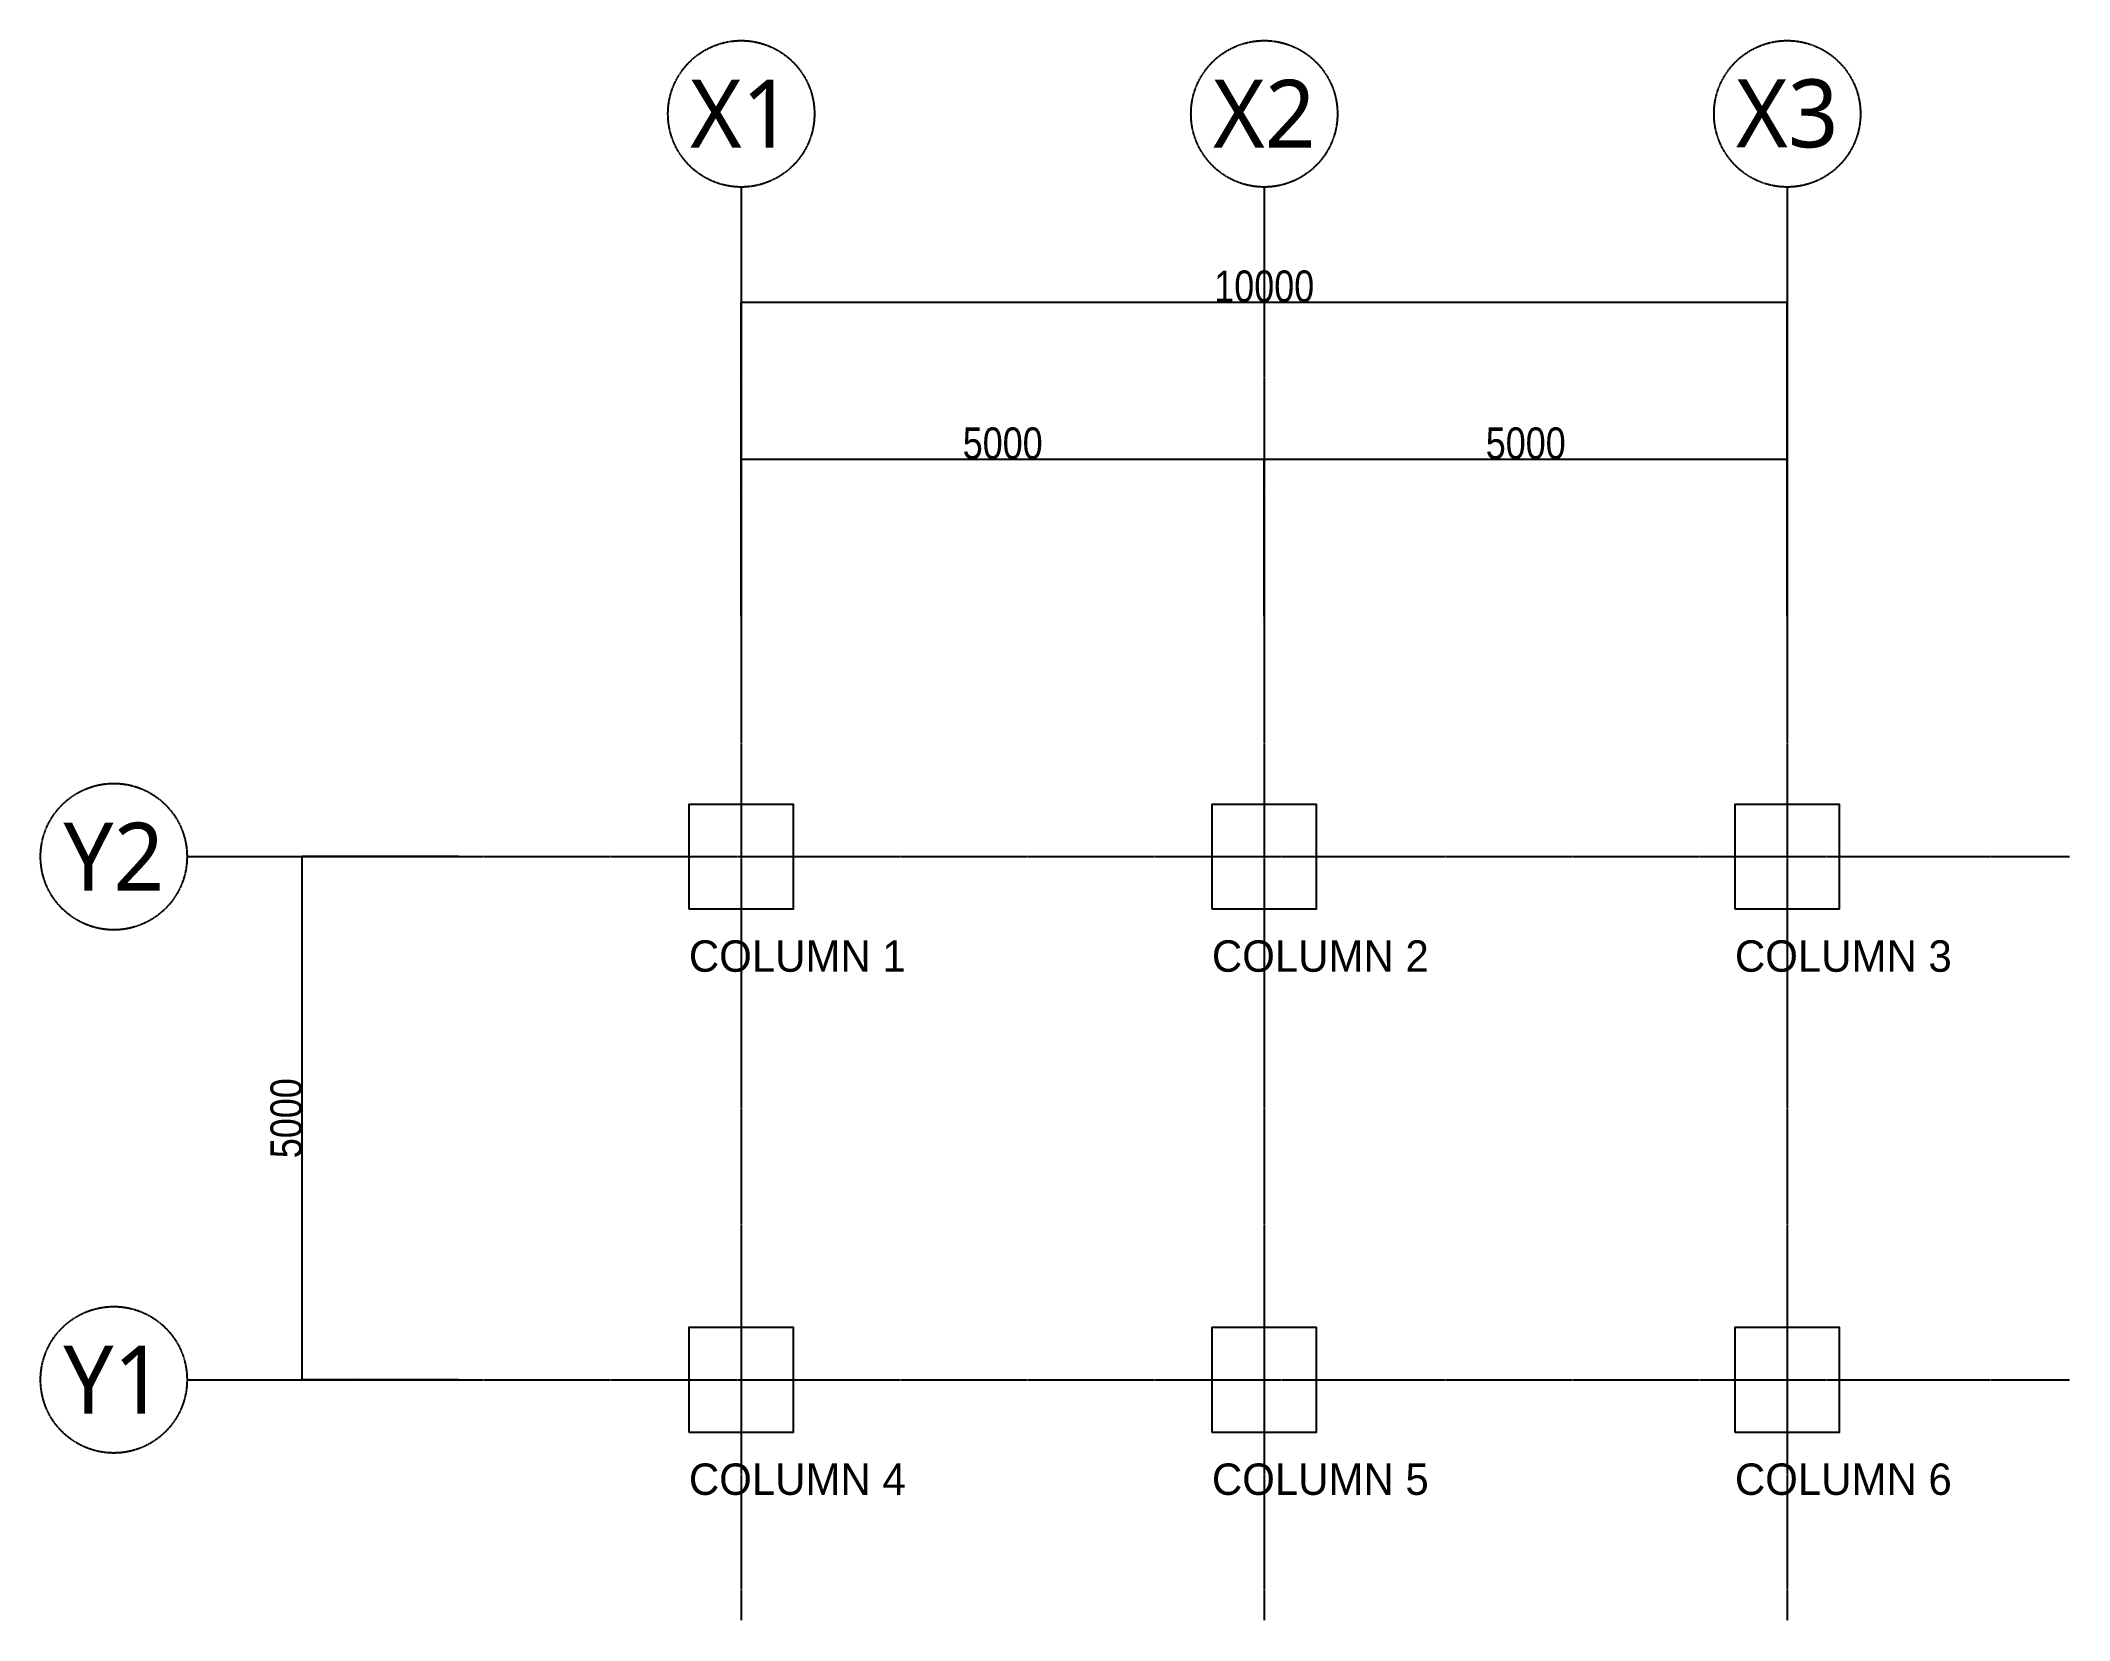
# Model space of a CAD drawing. Header units: millimetres. Extents: x -6698 to 12698, y -7300 to 7800.
import ezdxf

# ---------------------------------------------------------------- set-up
doc = ezdxf.new("R2010")
doc.units = ezdxf.units.MM
doc.linetypes.add('CENTER', pattern=[5.08, 3.175, -0.635, 0.635, -0.635])
doc.layers.add('center', color=1, linetype='CENTER')
doc.styles.add('OpenSans', font='OpenSans-Regular.ttf')
doc.styles.add('OpenSansCondensed-Light', font='OpenSansCondensed-Light.ttf')
doc.dimstyles.new('EZDXF', dxfattribs={"dimtxt": 300, "dimasz": 0.175, "dimexe": 0.375, "dimexo": 0.125, "dimgap": 0.1, "dimtad": 1, "dimlfac": 100, "dimzin": 12, "dimdsep": 46, "dimtxsty": 'OpenSansCondensed-Light', "dimblk": 'ARCHTICK', "dimcen": 2.5, "dimazin": 3, "dimtfac": 0.5, "dimtmove": 2, "dimatfit": 3, "dimarcsym": 0})

# ---------------------------------------------------------------- blocks, each defined once
blk = doc.blocks.new('COLUMN')
blk.add_lwpolyline([(-100, -100), (100, -100), (100, 100), (-100, 100)], close=True)
blk = doc.blocks.new('_ARCHTICK')
at = {"color": 0, "linetype": 'ByBlock', "const_width": 0.15}
blk.add_lwpolyline([(-0.5, -0.5), (0.5, 0.5)], dxfattribs=at)
blk = doc.blocks.new('*D4')
at = {"color": 0, "lineweight": -2, "transparency": 16777216}
for p, q in [((0, 2300.125), (0, 3800.375)), ((0, 3800), (5000, 3800)), ((5000, 2300.125), (5000, 3800.375))]:
    blk.add_line(p, q, dxfattribs=at)
at = {"layer": 'Defpoints', "color": 0, "transparency": 16777216}
for p in [(5000, 3800), (0, 2300), (5000, 2300)]:
    blk.add_point(p, dxfattribs=at)
at = {"color": 0, "lineweight": -2, "transparency": 16777216, "xscale": 0.175, "yscale": 0.175, "zscale": 0.175, "rotation": 180}
blk.add_blockref('_ARCHTICK', (0, 3800), dxfattribs=at)
at = {"color": 0, "lineweight": -2, "transparency": 16777216, "xscale": 0.175, "yscale": 0.175, "zscale": 0.175}
blk.add_blockref('_ARCHTICK', (5000, 3800), dxfattribs=at)
at = {"color": 0, "transparency": 16777216, "insert": (2500, 3950.1), "char_height": 300, "attachment_point": 5, "style": 'OpenSansCondensed-Light'}
blk.add_mtext('5000', dxfattribs=at)
blk = doc.blocks.new('*D5')
at = {"color": 0, "lineweight": -2, "transparency": 16777216}
for p, q in [((5000, 2300.125), (5000, 3800.375)), ((5000, 3800), (10000, 3800)), ((10000, 2300.125), (10000, 3800.375))]:
    blk.add_line(p, q, dxfattribs=at)
at = {"layer": 'Defpoints', "color": 0, "transparency": 16777216}
for p in [(10000, 3800), (5000, 2300), (10000, 2300)]:
    blk.add_point(p, dxfattribs=at)
at = {"color": 0, "lineweight": -2, "transparency": 16777216, "xscale": 0.175, "yscale": 0.175, "zscale": 0.175, "rotation": 180}
blk.add_blockref('_ARCHTICK', (5000, 3800), dxfattribs=at)
at = {"color": 0, "lineweight": -2, "transparency": 16777216, "xscale": 0.175, "yscale": 0.175, "zscale": 0.175}
blk.add_blockref('_ARCHTICK', (10000, 3800), dxfattribs=at)
at = {"color": 0, "transparency": 16777216, "insert": (7500, 3950.1), "char_height": 300, "attachment_point": 5, "style": 'OpenSansCondensed-Light'}
blk.add_mtext('5000', dxfattribs=at)
blk = doc.blocks.new('*D6')
at = {"color": 0, "lineweight": -2, "transparency": 16777216}
for p, q in [((0, 2300.125), (0, 5300.375)), ((0, 5300), (10000, 5300)), ((10000, 2300.125), (10000, 5300.375))]:
    blk.add_line(p, q, dxfattribs=at)
at = {"layer": 'Defpoints', "color": 0, "transparency": 16777216}
for p in [(10000, 5300), (0, 2300), (10000, 2300)]:
    blk.add_point(p, dxfattribs=at)
at = {"color": 0, "lineweight": -2, "transparency": 16777216, "xscale": 0.175, "yscale": 0.175, "zscale": 0.175, "rotation": 180}
blk.add_blockref('_ARCHTICK', (0, 5300), dxfattribs=at)
at = {"color": 0, "lineweight": -2, "transparency": 16777216, "xscale": 0.175, "yscale": 0.175, "zscale": 0.175}
blk.add_blockref('_ARCHTICK', (10000, 5300), dxfattribs=at)
at = {"color": 0, "transparency": 16777216, "insert": (5000, 5450.1), "char_height": 300, "attachment_point": 5, "style": 'OpenSansCondensed-Light'}
blk.add_mtext('10000', dxfattribs=at)
blk = doc.blocks.new('*D7')
at = {"color": 0, "lineweight": -2, "transparency": 16777216}
for p, q in [((-2698, 0), (-4198, 0)), ((-4198, -5000), (-4198, 0)), ((-2698, -5000), (-4198, -5000))]:
    blk.add_line(p, q, dxfattribs=at)
at = {"layer": 'Defpoints', "color": 0, "transparency": 16777216}
for p in [(-2698, 0), (-4198, 0), (-2698, -5000)]:
    blk.add_point(p, dxfattribs=at)
at = {"color": 0, "lineweight": -2, "transparency": 16777216, "xscale": 0.175, "yscale": 0.175, "zscale": 0.175}
for p, rotation in [((-4198, 0), 90), ((-4198, -5000), 270)]:
    blk.add_blockref('_ARCHTICK', p, dxfattribs=dict(at, rotation=rotation))
at = {"color": 0, "transparency": 16777216, "insert": (-4348, -2500), "char_height": 300, "attachment_point": 5, "rotation": 90, "style": 'OpenSansCondensed-Light'}
blk.add_mtext('5000', dxfattribs=at)

msp = doc.modelspace()

# ---------------------------------------------------------------- linework, layer by layer
at = {"layer": 'center'}
for p, q in [((0, 6400), (0, -7300)), ((5000, 6400), (5000, -7300)), ((10000, 6400), (10000, -7300)), ((-5298, 0), (12697.723, 0)), ((-5298, -5000), (12697.723, -5000))]:
    msp.add_line(p, q, dxfattribs=at)
for centre in [(0, 7100), (5000, 7100), (10000, 7100), (-5998, 0), (-5998, -5000)]:
    msp.add_circle(centre, 700, dxfattribs=at)

# ---------------------------------------------------------------- block references
at = {"xscale": 5, "yscale": 5, "zscale": 5}
for p in [(0, 0), (5000, 0), (10000, 0), (0, -5000), (5000, -5000), (10000, -5000)]:
    msp.add_blockref('COLUMN', p, dxfattribs=at)

# ---------------------------------------------------------------- texts
for s, p in [('COLUMN 1', (-500, -1100)), ('COLUMN 2', (4500, -1100)), ('COLUMN 3', (9500, -1100)), ('COLUMN 4', (-500, -6100)), ('COLUMN 5', (4500, -6100)), ('COLUMN 6', (9500, -6100))]:
    msp.add_text(s, height=300).set_placement(p)
at = {"layer": 'center', "char_height": 650, "width": 1260, "attachment_point": 5, "style": 'OpenSans'}
for s, insert in [('X1', (0, 7100)), ('X2', (5000, 7100)), ('X3', (10000, 7100)), ('Y2', (-5998, 0)), ('Y1', (-5998, -5000))]:
    msp.add_mtext(s, dxfattribs=dict(at, insert=insert))

# ---------------------------------------------------------------- dimensions: what is measured, and where the dimension line sits
for base, p1, p2, picture, middle in [((10000, 5300), (0, 2300), (10000, 2300), '*D6', (5000, 5450.1)), ((5000, 3800), (0, 2300), (5000, 2300), '*D4', (2500, 3950.1)), ((10000, 3800), (5000, 2300), (10000, 2300), '*D5', (7500, 3950.1))]:
    dim = msp.add_linear_dim(base=base, p1=p1, p2=p2, dimstyle='EZDXF', override={"dimlfac": 1})
    dim.commit()
    dim.dimension.update_dxf_attribs({"geometry": picture, "text_midpoint": middle})
dim = msp.add_linear_dim(base=(-4197.723, 0), p1=(-2697.723, -5000), p2=(-2697.723, 0), angle=90, dimstyle='EZDXF', override={"dimlfac": 1})
dim.commit()
dim.dimension.update_dxf_attribs({"geometry": '*D7', "text_midpoint": (-4347.823, -2500)})

doc.saveas('drawing.dxf')
